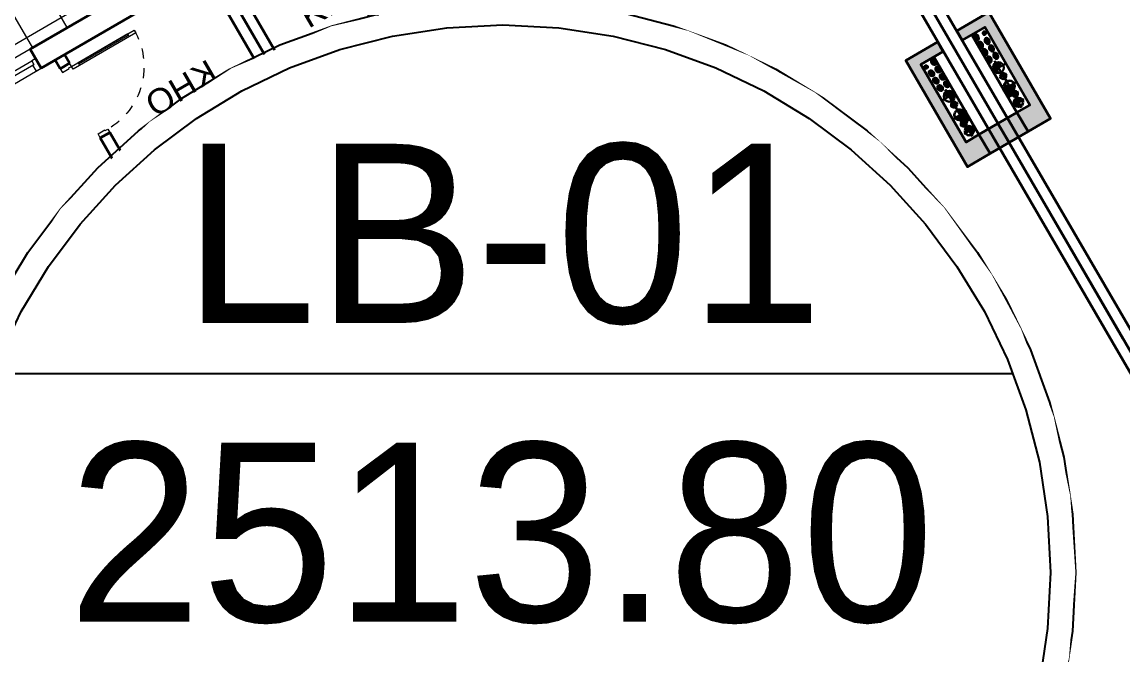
# Model space of a CAD drawing. Header units: millimetres. Extents: x 567980 to 569372, y 2065777 to 2066674.
# Drawn here: x 568901.94 to 568912.96, y 2066190.38 to 2066196.72 of the extents above; entities that cross this region are included whole.
import ezdxf
from ezdxf.enums import TextEntityAlignment as Align
from ezdxf.xclip import XClip

# ---------------------------------------------------------------- set-up
doc = ezdxf.new("R2010")
doc.units = ezdxf.units.MM
for name, pattern in [('ACAD_ISO03W100', [30, 12, -18]), ('CENTER', [3, 1.5, -0.5, 0.5, -0.5]), ('CENTER2', [1.125, 0.75, -0.125, 0.125, -0.125]), ('CONTINOUS', [0]), ('DIVIDEX22', [1.25, 0.625, -0.25, 0, -0.125, 0, -0.25]), ('DOT', [0.25, 0, -0.25]), ('HIDDEN', [0.75, 0.5, -0.25]), ('PHANTOM2', [1.25, 0.625, -0.125, 0.125, -0.125, 0.125, -0.125]), ('PHANTOM3', [1.5, 0.625, -0.125, 0.125, -0.125, 0.125, -0.125, 0.125, -0.125])]:
    doc.linetypes.add(name, pattern=pattern)
for name, color, linetype, lineweight in [('A-COT VACH', 2, 'Continuous', 35), ('A-CUA', 25, 'Continuous', 5), ('A-DIM', 251, 'Continuous', 15), ('A-HATCH', 251, 'Continuous', 5), ('A-NET CAT', 214, 'Continuous', 30), ('A-NET THAY', 125, 'Continuous', 18), ('A-NOI THAT', 44, 'Continuous', 9), ('A-TEXT', 7, 'Continuous', 18), ('A-TRUC', 250, 'CENTER', 5), ('A-TUONG', 255, 'Continuous', 35), ('boDnv', 54, 'Continuous', 25), ('E- RANH GIOI', 1, 'CENTER', 13), ('N1.1-CN', 4, 'CONTINOUS', 35), ('N1.3-TN', 6, 'CENTER2', 35), ('N1.4-TP', 4, 'PHANTOM2', 35), ('N1.5-TH', 2, 'PHANTOM3', 30), ('N1.6-NM', 3, 'DIVIDEX22', 30), ('N4-OTHER1', 143, 'CONTINOUS', 15)]:
    doc.layers.add(name, color=color, linetype=linetype, lineweight=lineweight)
for name, color, linetype in [('A-NOITHAT', 252, 'Continuous'), ('ChiaLo', 128, 'CENTER'), ('ghi_chu', 7, 'Continuous'), ('LoLK', 6, 'Continuous'), ('M-CD', 40, 'ACAD_ISO03W100'), ('M-Control', 170, 'CENTER2'), ('M-RP', 140, 'Continuous'), ('text', 7, 'Continuous')]:
    doc.layers.add(name, color=color, linetype=linetype)
doc.styles.add('A1-arial', font='arial.ttf')
doc.styles.add('avh', font='')
doc.styles.get('avh').set_extended_font_data('.VnAvantH')

# ---------------------------------------------------------------- blocks, each defined once
blk = doc.blocks.new('NEN')
at = {"layer": 'ChiaLo', "ltscale": 5}
for points in [[(220.504996785894, -186.7968259186018), (210.4574414808303, -169.5038610945921)], [(215.3171073388075, -189.8110925101209), (205.2695520337438, -172.5181276861113)]]:
    blk.add_lwpolyline(points, dxfattribs=at)
at = {"layer": 'LoLK'}
for points in [[(215.6453309278004, -166.489594503073), (210.4574414809467, -169.5038610941265), (220.5049967860105, -186.7968259181362), (225.6928862327477, -183.7825593268499)], [(210.4574414808303, -169.5038610943593), (205.269552033511, -172.5181276858784), (215.3171073386911, -189.8110925101209), (220.5049967863597, -186.7968259186018)], [(205.269552033511, -172.5181276861113), (200.0816625866573, -175.5323942773975), (210.1292178917211, -192.8253591011744), (215.3171073386911, -189.8110925101209)]]:
    blk.add_lwpolyline(points, close=True, dxfattribs=at)
blk = doc.blocks.new('NEN B')
at = {"layer": 'LoLK'}
for points in [[(-64.6872999269981, 20.00000000023283), (-70.68729992676526, 20.00000000023283), (-70.68729992653243, 2.328306436538696e-10), (-64.6872999269981, -2.328306436538696e-10)], [(-58.68729992676526, 20.00000000046566), (-64.6872999269981, 20.00000000046566), (-64.6872999269981, -2.328306436538696e-10), (-58.68729992653243, -4.656612873077393e-10)], [(-52.68729992699809, 20.00000000023283), (-58.68729992653243, 20.00000000069849), (-58.68729992653243, 2.328306436538696e-10), (-52.68729992699809, 2.328306436538696e-10)]]:
    blk.add_lwpolyline(points, close=True, dxfattribs=at)
blk = doc.blocks.new('*U295')
at = {"ltscale": 10}
for p, q in [((800, 0), (0, 0)), ((755, -70), (45, -70)), ((755, -110), (45, -110))]:
    blk.add_line(p, q, dxfattribs=at)
for points in [[(0, -110), (45, -110), (45, -70), (60, -70), (60, 0), (0, 0)], [(800, -110), (755, -110), (755, -70), (740, -70), (740, 0), (800, 0)]]:
    blk.add_lwpolyline(points, close=True, dxfattribs=at)
blk = doc.blocks.new('*U307')
blk.add_line((69.99999999999977, -100.0000000000002), (69.99999999999842, -866.6668357360223))
for points in [[(2.273736754828163e-13, 146.666666692162), (60.00000000000045, 146.6666666921618), (60.00000000000023, 39.99999999999983), (50.00000000000023, 39.99999999999986), (50, -1.13686837721616e-13), (0, 0)], [(1066.666835736022, 146.6666666921603), (1006.666835736022, 146.6666666921606), (1006.666835736022, 39.99999999999834), (1016.666835736022, 39.99999999999832), (1016.666835736022, -1.687216298668624e-12), (1066.666835736022, -1.829324845820643e-12)], [(50, -1.13686837721616e-13), (49.99999999999797, -966.6668357360229), (89.99999999999797, -966.6668357360227), (90, -2.273736754432321e-13)], [(50, -100.0000000000002), (89.99999999999977, -100.0000000000003), (89.99999999999842, -866.6668357360227), (49.99999999999842, -866.6668357360227)]]:
    blk.add_lwpolyline(points, close=True)
at = {"linetype": 'HIDDEN'}
blk.add_arc((50, -1.13686837721616e-13), 966.666835736023, 270, 7.802421844452399e-15, dxfattribs=at)
blk = doc.blocks.new('AP11B2')
at = {"layer": 'A-NOITHAT'}
for p, q in [((557.9627270745113, 1416.603832304019), (-568.2546845125034, 1416.603832304019)), ((-435.0000000009313, 1391.603832304027), (-435.0000000009313, 1441.603832304019)), ((-385.0000000009313, 1391.603832304027), (-385.0000000009313, 1441.603832304019)), ((-335.0000000009313, 1441.603832304019), (-385.0000000009313, 1441.603832304019)), ((-335.0000000009313, 1391.603832304027), (-385.0000000009313, 1391.603832304027)), ((359.9999999990687, 1491.603832304019), (-360.0000000009313, 1491.603832304019)), ((-360.0000000009313, 1341.603832304019), (-360.0000000009313, 1491.603832304019)), ((-335.0000000009313, 1391.603832304027), (-335.0000000009313, 1441.603832304019)), ((384.9999999990687, 1441.603832304019), (334.9999999990687, 1441.603832304019)), ((334.9999999990687, 1391.603832304027), (334.9999999990687, 1441.603832304019)), ((384.9999999990687, 1391.603832304027), (334.9999999990687, 1391.603832304027)), ((359.9999999990687, 1341.603832304019), (359.9999999990687, 1491.603832304019)), ((384.9999999990687, 1391.603832304027), (384.9999999990687, 1441.603832304019)), ((434.9999999990687, 1391.603832304027), (434.9999999990687, 1441.603832304019)), ((-725.0000000009313, 166.1255714344661), (-725.0000000009313, 1291.603832304019)), ((724.9999999990687, 1291.603832304019), (-725.0000000009313, 1291.603832304019)), ((359.9999999990687, 1341.603832304019), (-360.0000000009313, 1341.603832304019)), ((724.9999999990687, 166.1255714344588), (724.9999999990687, 1291.603832304019)), ((-695.0000000009313, 366.1255714344516), (-695.0000000009313, 1261.603832304019)), ((694.9999999990687, 1261.603832304019), (-695.0000000009313, 1261.603832304019)), ((694.9999999990687, 366.1255714344516), (-695.0000000009313, 1261.603832304019)), ((-695.0000000009313, 366.1255714344516), (694.9999999990687, 1261.603832304019)), ((694.9999999990687, 366.1255714344516), (694.9999999990687, 1261.603832304019)), ((-850.0000000009313, 757.1255714344661), (-850.0000000009313, 857.1255714344661)), ((-750.0000000009313, 807.1255714344588), (-850.0000000009313, 807.1255714344588)), ((-750.0000000009313, 757.1255714344661), (-750.0000000009313, 857.1255714344661)), ((749.9999999990687, 757.1255714344661), (749.9999999990687, 857.1255714344661)), ((749.9999999990687, 807.1255714344588), (849.9999999990687, 807.1255714344516)), ((849.9999999990687, 757.1255714344661), (849.9999999990687, 857.1255714344661)), ((-360.0000000009313, 366.1255714344516), (-695.0000000009313, 366.1255714344516)), ((-420.0000000009313, 246.1255714344588), (-420.0000000009313, 366.1255714344516)), ((-360.0000000009313, 246.1255714344588), (-360.0000000009313, 366.1255714344516)), ((694.9999999990687, 366.1255714344516), (359.9999999990687, 366.1255714344516)), ((359.9999999990687, 246.1255714344516), (359.9999999990687, 366.1255714344516)), ((419.9999999990687, 246.1255714344516), (419.9999999990687, 366.1255714344516)), ((-360.0000000009313, 246.1255714344588), (-420.0000000009313, 246.1255714344588)), ((419.9999999990687, 246.1255714344516), (359.9999999990687, 246.1255714344516)), ((724.9999999990687, 166.1255714344588), (-725.0000000009313, 166.1255714344661)), ((417.3913043467328, 226.1255714344588), (-417.3913043485954, 226.1255714344661)), ((-417.3913043485954, 186.1255714344588), (-417.3913043485954, 226.1255714344661)), ((417.3913043467328, 186.1255714344516), (-417.3913043485954, 186.1255714344588)), ((-9.313225746154785e-10, 186.1255714344516), (-9.313225746154785e-10, 226.1255714344661)), ((417.3913043467328, 186.1255714344516), (417.3913043467328, 226.1255714344588)), ((417.3913043467328, 79.48334088382398), (-417.3913043485954, 79.48334088382398)), ((-417.3913043485954, 39.48334088382398), (-417.3913043485954, 79.48334088382398)), ((417.3913043467328, 39.48334088382398), (-417.3913043485954, 39.48334088382398)), ((-407.3913043476641, -66.86999999999534), (-407.3913043476641, 25)), ((-367.3913043485954, 25), (-407.3913043476641, 25)), ((-357.3913043485954, -15), (-357.3913043485954, 15)), ((-9.313225746154785e-10, 39.48334088382398), (-9.313225746154785e-10, 79.48334088382398)), ((357.3913043467328, -15), (357.3913043467328, 15)), ((407.3913043458015, 25), (367.3913043467328, 25)), ((407.3913043458015, -66.86999999999534), (407.3913043458015, 25)), ((417.3913043467328, 39.48334088382398), (417.3913043467328, 79.48334088382398)), ((-387.3913043485954, -76.86999999999534), (-397.3913043485954, -76.86999999999534)), ((-377.3913043476641, -66.86999999999534), (-377.3913043476641, -24.99999999999272)), ((-367.3913043485954, -24.99999999999272), (-377.3913043476641, -24.99999999999272)), ((377.3913043458015, -24.99999999999272), (367.3913043467328, -24.99999999999272)), ((377.3913043458015, -66.86999999999534), (377.3913043458015, -24.99999999999272)), ((397.3913043467328, -76.86999999999534), (387.3913043467328, -76.86999999999534))]:
    blk.add_line(p, q, dxfattribs=at)
for centre, start, end in [((-367.3913043485954, 15), 0, 90), ((367.3913043467328, 15), 90, 180), ((-397.3913043485954, -66.86999999999534), 180, 270), ((-387.3913043485954, -66.86999999999534), 270, 0), ((-367.3913043485954, -15), 270, 0), ((367.3913043467328, -15), 180, 270), ((387.3913043467328, -66.86999999999534), 180, 270), ((397.3913043467328, -66.86999999999534), 270, 0)]:
    blk.add_arc(centre, 10, start, end, dxfattribs=at)
for p in [(-900.0000000009313, 0), (899.9999999990687, 0)]:
    blk.add_point(p, dxfattribs=at)
blk = doc.blocks.new('*U306')
blk.add_line((69.99999999999977, -100.0000000000002), (69.99999999999842, -866.6666666666034))
for points in [[(2.273736754828163e-13, 146.666666692162), (60.00000000000045, 146.6666666921618), (60.00000000000023, 39.99999999999983), (50.00000000000023, 39.99999999999986), (50, -1.13686837721616e-13), (0, 0)], [(1066.666666666604, 146.6666666921603), (1006.666666666603, 146.6666666921606), (1006.666666666603, 39.99999999999834), (1016.666666666603, 39.99999999999832), (1016.666666666603, -1.687216023459315e-12), (1066.666666666603, -1.829324570611335e-12)], [(50, -1.13686837721616e-13), (49.99999999999797, -966.666666666604), (89.99999999999797, -966.6666666666038), (90, -2.273736754432321e-13)], [(50, -100.0000000000002), (89.99999999999977, -100.0000000000003), (89.99999999999842, -866.6666666666038), (49.99999999999842, -866.6666666666038)]]:
    blk.add_lwpolyline(points, close=True)
at = {"linetype": 'HIDDEN'}
blk.add_arc((50, -1.13686837721616e-13), 966.666666666604, 270, 7.802421844452399e-15, dxfattribs=at)
blk = doc.blocks.new('cot 220')
at = {"layer": 'A-COT VACH'}
h = blk.add_hatch(color=256, dxfattribs=at)
h.dxf.hatch_style = 1
h.paths.add_polyline_path([(110.0000037951395, 109.9999999980937), (-109.9999962048605, 109.9999999980937), (-109.9999962048605, -110.0000000019063), (110.0000037951395, -110.0000000019063)])
blk.add_lwpolyline([(-109.9999962048605, -110.0000000019063), (110.0000037951395, -110.0000000019063), (110.0000037951395, 109.9999999980937), (-109.9999962048605, 109.9999999980937)], close=True, dxfattribs=at)
blk = doc.blocks.new('xi')
for p, q in [((31751.29010672538, -119432.4544668607), (31751.29010672538, -119585.9954824876)), ((31976.6716985204, -119417.7680248041), (31762.50733762837, -119417.7680248041)), ((31976.6716985204, -119417.7680248041), (32190.83605941475, -119417.7680248041)), ((32202.04984522282, -119432.4544668617), (32202.04984522282, -119585.9954824876)), ((32233.53801796536, -119513.2454011077), (32202.04984522282, -119517.2796079209)), ((32214.87593571746, -119525.5375018017), (32202.04984522282, -119525.5375018017)), ((32214.87593571746, -119515.6362973759), (32214.87593571746, -119571.0988896061)), ((32256.41345199288, -119534.1399052292), (32256.41345199288, -119552.59528175)), ((31899.67036931167, -119662.6109610032), (31899.67036931167, -119690.6092520198)), ((31901.67196978905, -119660.6093605254), (31911.67308198611, -119660.6093605254)), ((31913.67123736624, -119662.6109610032), (31913.67123736624, -119690.6092520198)), ((32039.67215967688, -119662.6109610032), (32039.67215967688, -119690.6092520198)), ((32051.67142725407, -119660.6093605254), (32041.67031505701, -119660.6093605254)), ((32053.66958263653, -119662.6109610032), (32053.66958263653, -119690.6092520198)), ((32214.87593571746, -119563.2165111341), (32202.04984522282, -119563.2165111341)), ((32233.53801796536, -119573.4897858715), (32202.04984522282, -119569.4555790583)), ((31854.92202404278, -119683.8534197696), (31870.03221284456, -119913.9651276702)), ((31857.59886323565, -119699.6112865228), (31866.81449366125, -119699.6112865228)), ((31878.56571436251, -119690.6092520198), (32074.77423758336, -119690.6092520198)), ((31913.67123736624, -119677.610906749), (31926.67302773191, -119677.610906749)), ((31928.67118311438, -119679.6125072259), (31928.67118311438, -119690.6092520198)), ((32024.67221392874, -119679.6125072259), (32024.67221392874, -119690.6092520198)), ((32039.67215967688, -119677.610906749), (32026.67036931121, -119677.610906749)), ((32098.41792790542, -119683.8534197696), (32083.30773910365, -119913.9651276702)), ((32095.74453380748, -119699.6112865228), (32086.52890338187, -119699.6112865228))]:
    blk.add_line(p, q)
blk.add_circle((31976.67169852063, -119702.7669939883), 42.49869791666666)
for points in [[(31732.13193072469, -119446.7378327483), (31733.36872000524, -119430.7388093108), (31746.46697304302, -119418.2434479827), (31762.50733762883, -119417.7680248031)], [(31751.29010672585, -119432.4544668617), (31751.29010672585, -119424.344712087), (31757.86679400594, -119417.7680248031), (31765.97999387697, -119417.7680248031)], [(32187.36340316475, -119417.7680248031), (32195.47315793947, -119417.7680248031), (32202.04984522329, -119424.344712087), (32202.04984522329, -119432.4544668617)], [(32190.83605941475, -119417.7680248031), (32206.87642400057, -119418.2434479827), (32219.97467703835, -119430.7388093108), (32221.20802122072, -119446.7378327483)], [(31732.31796588466, -119672.5741771506), (31726.71968571746, -119628.9764937731), (31724.71464014516, -119584.9895146051), (31726.32349973635, -119541.064547156)], [(31726.32349973635, -119541.064547156), (31726.46819374614, -119509.5384783642), (31728.40778250524, -119478.0434154281), (31732.13193072469, -119446.7378327483)], [(32221.20802122072, -119446.7378327483), (32223.87452512883, -119469.130953406), (32225.62463363537, -119491.6205367418), (32226.45834674218, -119514.1514612185)], [(31735.49778901503, -119708.6581072705), (31735.09471284502, -119679.4747034097), (31738.06783025057, -119650.3395308824), (31744.35512951107, -119621.8382559242)], [(31744.35168441475, -119621.8348108279), (31747.29379596093, -119613.8387442054), (31752.0376924453, -119606.6281593526), (31758.21474865169, -119600.7577166455)], [(31758.21474865169, -119600.7611617418), (31753.94283024871, -119597.023233139), (31751.43135564119, -119591.6695547523), (31751.29010672585, -119585.9954824867)], [(31976.67169852086, -119610.5934642563), (31903.75969765426, -119609.8906647796), (31830.89592812301, -119606.6109338785), (31758.21474865169, -119600.7611617418)], [(31899.67036931121, -119662.6109610023), (31899.67036931121, -119661.5050853537), (31900.56609413677, -119660.6093605245), (31901.67196978905, -119660.6093605245)], [(31911.67308198565, -119660.6093605245), (31912.77551254162, -119660.6093605245), (31913.67123736531, -119661.5050853537), (31913.67123736531, -119662.6109610023)], [(32195.1286483919, -119600.7611617418), (32122.44746892058, -119606.6109338785), (32049.58369938933, -119609.8906647796), (31976.67169852086, -119610.5934642563)], [(32039.67215967641, -119662.6109610023), (32039.67215967641, -119661.5050853537), (32040.56443940752, -119660.6093605245), (32041.67031505794, -119660.6093605245)], [(32051.67142725454, -119660.6093605245), (32052.77385780864, -119660.6093605245), (32053.66958263607, -119661.5050853537), (32053.66958263607, -119662.6109610023)], [(32202.04984522329, -119585.9954824867), (32201.91204140239, -119591.6695547523), (32199.40056679488, -119597.023233139), (32195.1286483919, -119600.7611617418)], [(32195.1286483919, -119600.7577166455), (32201.30570459829, -119606.6281593526), (32206.04960108266, -119613.8387442054), (32208.99171262883, -119621.8348108279)], [(32208.98826753066, -119621.8382559242), (32215.27556679302, -119650.3395308824), (32218.24523910225, -119679.4747034097), (32217.84216293224, -119708.6581072705)], [(32227.55388710738, -119572.7249746742), (32227.45742443294, -119606.1113950284), (32225.27667898961, -119639.4599193344), (32221.02543115892, -119672.5741771506)], [(31789.96130355724, -119970.9194462458), (31759.1862655794, -119874.0571415583), (31739.83860932753, -119773.9288863512), (31732.31796588466, -119672.5741771506)], [(31801.25777165496, -119805.3929434242), (31810.30803749614, -119768.5304217236), (31826.76181353905, -119733.8968768017), (31849.61313189843, -119703.5903718108)], [(31819.54778359176, -119787.936644596), (31831.71241575197, -119754.3814145634), (31848.93789318294, -119722.8829065347), (31870.6247692676, -119694.533215777)], [(31849.61313189843, -119703.5903718108), (31851.50448931844, -119701.0857873904), (31854.46038124801, -119699.6112865219), (31857.59886323565, -119699.6112865219)], [(31870.6247692676, -119694.533215777), (31872.51612668947, -119692.0630823122), (31875.45479314119, -119690.6092520179), (31878.56571436205, -119690.6092520179)], [(31926.67302773238, -119677.6109067472), (31927.77545828649, -119677.6109067472), (31928.67118311391, -119678.5066315765), (31928.67118311391, -119679.612507225)], [(32024.67221392781, -119679.612507225), (32024.67221392781, -119678.5066315765), (32025.56449366079, -119677.6109067472), (32026.67036931121, -119677.6109067472)], [(32074.77423758336, -119690.6092520179), (32077.88860390239, -119690.6092520179), (32080.82382525966, -119692.0630823122), (32082.71518267968, -119694.533215777)], [(32082.71518267968, -119694.533215777), (32104.40550386065, -119722.8829065347), (32121.63098128975, -119754.3814145634), (32133.79216835738, -119787.936644596)], [(32095.74453380794, -119699.6112865219), (32098.88301579558, -119699.6112865219), (32101.83890772329, -119701.0857873904), (32103.72682005071, -119703.5903718108)], [(32103.72682005071, -119703.5903718108), (32126.58158350454, -119733.8968768017), (32143.03191444927, -119768.5304217236), (32152.08562538863, -119805.3929434242)], [(32221.02543115892, -119672.5741771506), (32213.50134261974, -119773.9288863512), (32194.15713146419, -119874.0571415583), (32163.37864839003, -119970.9194462458)], [(31796.58966727272, -119926.1366500231), (31788.71417898961, -119886.0736346142), (31790.31270329744, -119844.7255985895), (31801.25777165496, -119805.3929434242)], [(31898.86766206377, -120097.295883962), (31830.53419309572, -120034.5124638239), (31795.72150320836, -119943.2381040165), (31804.89579248891, -119850.8923195088)], [(31804.89579248891, -119850.8923195088), (31807.03519678579, -119829.3639178174), (31811.96168333196, -119808.2006962458), (31819.54778359176, -119787.936644596)], [(32148.44415945836, -119850.8923195088), (32157.62189383522, -119943.2381040165), (32122.80920394787, -120034.5124638239), (32054.47573497982, -120097.295883962)], [(32133.79216835738, -119787.936644596), (32141.38171371163, -119808.2006962458), (32146.3082002578, -119829.3639178174), (32148.44415945836, -119850.8923195088)], [(32152.08562538863, -119805.3929434242), (32163.02724865169, -119844.7255985895), (32164.62577295766, -119886.0736346142), (32156.75372977086, -119926.1366500231)], [(31802.53245698565, -120001.4739981117), (31797.50606267058, -119991.655475975), (31793.30304617897, -119981.4338776702), (31789.96130355724, -119970.9194462458)], [(31882.28641748705, -120097.5852719815), (31838.75419092641, -120049.2299117418), (31809.13670503066, -119989.9811595688), (31796.58966727272, -119926.1366500231)], [(31976.67169852086, -120017.7658546651), (31918.87677664772, -120017.7658546651), (31871.58939600267, -119971.739378971), (31870.03221284502, -119913.9651276702)], [(32083.30773910412, -119913.9651276702), (32081.75055594274, -119971.739378971), (32034.46662039586, -120017.7658546651), (31976.67169852086, -120017.7658546651)], [(32156.75372977086, -119926.1366500231), (32144.20669201107, -119989.9811595688), (32114.58920611531, -120049.2299117418), (32071.05353445836, -120097.5852719815)], [(32163.37864839003, -119970.9194462458), (32160.04035086461, -119981.4338776702), (32155.83388927669, -119991.655475975), (32150.80749496163, -120001.4739981117)], [(31868.08917898961, -120091.2566315765), (31841.64462603905, -120064.9671079228), (31819.52022282683, -120034.6674931208), (31802.53245698565, -120001.4739981117)], [(31976.67169852086, -120137.7688657353), (31935.64061128066, -120137.7688657353), (31896.39752860085, -120120.9602448577), (31868.08917898961, -120091.2566315765)], [(32054.47573497982, -120097.295883962), (32010.47842052669, -120137.7171893017), (31942.86153142244, -120137.7171893017), (31898.86766206377, -120097.295883962)], [(32085.25077295766, -120091.2566315765), (32056.94242334829, -120120.9602448577), (32017.70278576107, -120137.7688657353), (31976.67169852086, -120137.7688657353)], [(32150.80749496163, -120001.4739981117), (32133.81972912044, -120034.6674931208), (32111.69532590822, -120064.9671079228), (32085.25077295766, -120091.2566315765)]]:
    blk.add_open_spline(points, degree=3)
for points in [[(31854.92202404232, -119683.8534197705), (31847.42205116988, -119616.6154911676), (31895.84631332287, -119556.0231517563), (31963.08768702016, -119548.5231788838), (31967.59731701107, -119548.0201949449), (31972.13106267058, -119547.7687029736), (31976.67169852086, -119547.7687029736)], [(31976.67169852086, -119547.7687029736), (32044.32648367897, -119547.7687029736), (32099.17584891335, -119602.6146231117), (32099.17584891335, -119670.2728533642), (32099.17584891335, -119674.8100441219), (32098.92091184758, -119679.3437897796), (32098.41792790496, -119683.8534197705)], [(32233.53801796489, -119513.2454011077), (32245.36158567385, -119512.4599193344), (32255.58662907869, -119521.4068323122), (32256.37211084642, -119533.2304000231), (32256.39278142058, -119533.5335684242), (32256.40656180397, -119533.836736829), (32256.41345199288, -119534.1399052301)], [(32256.41345199288, -119552.5952817509), (32256.12750906774, -119564.4429651285), (32246.29520654955, -119573.8170699449), (32234.44752317385, -119573.5311270179), (32234.14435477086, -119573.524236829), (32233.84118636974, -119573.5104564475), (32233.53801796489, -119573.4897858696)], [(32071.05353445836, -120097.5852719815), (32024.12444374614, -120149.7130117835), (31943.82271306307, -120153.9263635622), (31891.69497326107, -120106.9938277574), (31888.39801688024, -120104.0241554463), (31885.25608979628, -120100.8856734606), (31882.28641748705, -120097.5852719815)]]:
    blk.add_open_spline(points, degree=3, knots=[0, 0, 0, 0, 1, 1, 1, 2, 2, 2, 2])
blk = doc.blocks.new('A$C78CE4EF6')
at = {"linetype": 'Continuous'}
for points in [[(272.9099743980005, 407.8112652199343), (220.4894274834332, 407.8112652199343), (220.4894274834332, 427.8112652199343), (220.4894274834332, 447.8112652199343), (290.4894274834332, 447.8112652199343), (360.4894274834369, 447.8112652199343), (360.4894274834369, 427.8112652199343), (360.4894274834369, 407.8112652199343), (308.0688805688878, 407.8112652199343)], [(323.1689194077262, 437.8112652199343), (257.8099355591366, 437.8112652199343)], [(260.4894274834369, 427.8112652199343), (270.9464681772697, 427.8112652199343)], [(320.4894274834332, 427.8112652199343), (310.0323867896368, 427.8112652199343)], [(255.1775905467402, 282.0678791264072), (290.4219218232029, 282.0678791264072), (325.6662530996437, 282.0678791264072)], [(290.421921823181, 250.5265355221927), (290.421921823181, 308.2396163186058)]]:
    blk.add_lwpolyline(points, dxfattribs=at)
for points in [[(40.00001144676571, 214.9999918006361, 0.1363991132505848), (60.47148754901355, 141.3535817116499, 0.1069699270968617), (119.2827109044301, 78.90109946765006, 0.08139384153877101), (196.0569786809392, 42.77061201166362, 0.06946845348571176), (290.0000114467657, 29.65516421385109, 0.06946845348582315), (383.9430442127159, 42.77061201166362, 0.08139384153865274), (460.717311989094, 78.90109946765006, 0.1069699270966787), (519.5285353444597, 141.3535817116499, 0.1363991132507756), (540.0000114467584, 214.9999918006361, 0.136399113250898), (519.5285353444197, 288.6464018886909, 0.1069699270965477), (460.717311989094, 351.0988841326907, 0.081393841538581), (383.9430442128105, 387.2293715886772, 0.06946845348590198), (290.0000114467657, 400.3448193864897, 0.06946845348571208), (196.0569786809392, 387.2293715886772, 0.08139384153878577), (119.2827109044083, 351.0988841326907, 0.1069699270968064), (60.47148754902082, 288.6464018886909, 0.1363991132506328)], [(83.10345972262803, 214.9999918006361, 0.1363991132507175), (97.39172963549572, 163.5977489817888, 0.106969927096764), (143.7020567185173, 114.420147924684, 0.08139384153869705), (207.862280761703, 84.2259144000709, 0.069468453485774), (290.0000114467657, 72.75861249025911, 0.0694684534857822), (372.1377421318139, 84.2259144000709, 0.08139384153872668), (436.2979661750142, 114.420147924684, 0.1069699270967358), (482.608293258043, 163.5977489817888, 0.1363991132506399), (496.8965631709034, 214.9999918006361, 0.1363991132505748), (482.6082932580539, 266.402234618552, 0.1069699270967331), (436.2979661750142, 315.5798356756568, 0.08139384153872804), (372.1377421318284, 345.7740692012012, 0.06946845348580341), (290.0000114467657, 357.2413711100817, 0.069468453485774), (207.862280761703, 345.7740692012012, 0.08139384153869675), (143.7020567185173, 315.5798356756568, 0.1069699270967864), (97.39172963548117, 266.402234618552, 0.136399113250665)]]:
    blk.add_lwpolyline(points, format="xyb", close=True, dxfattribs=at)
blk.add_lwpolyline([(257.8099355591148, 417.8112652199343), (267.3950596470422, 417.8112652199343, -0.3858324810878963), (272.3711364652881, 413.2997931092978), (278.5927070506659, 325.8220949321985, 0.2703142702328672), (302.3861479161969, 325.8220949321985), (308.6077185015747, 413.2997931092978, -0.3858324810877332), (313.5837953198497, 417.8112652199343), (323.1689194077262, 417.8112652199343)], format="xyb", dxfattribs=at)
for centre, radius in [((240.4894274834332, 427.8112652199343), 20), ((340.4894274834332, 427.8112652199343), 20), ((290.4219218232029, 282.0678791264072), 21.55172413793103), ((290.4219218232029, 282.0678791264072), 17.24137931034483)]:
    blk.add_circle(centre, radius, dxfattribs=at)
blk = doc.blocks.new('N-ONGDUNG')
at = {"layer": 'N4-OTHER1', "ltscale": 10}
h = blk.add_hatch(dxfattribs=at)
h.set_pattern_fill('ANSI31', color=256, scale=36.00000000004761, angle=-90.00000000000001, style=0)
h.set_pattern_definition([(314.9999999999999, (39548.85017086168, 159241.458453613), (3.181980515343671, 3.181980515343669), [])])
h.paths.add_polyline_path([(7.275957614183426e-12, 45.00000000005821, -0.4142135623730951), (45.00000000006548, 0), (7.275957614183426e-12, -2.91038304567337e-11)])
h.paths.add_polyline_path([(-45.00000000005093, -1.309672370553017e-10, -0.4142135623741864), (7.275957614183426e-12, 45.00000000005821), (7.275957614183426e-12, 0, 1)])
h.paths.add_polyline_path([(7.275957614183426e-12, 0), (45.00000000006548, 0, -1)])
at = {"linetype": 'Continuous', "ltscale": 10}
for p, q in [((63.00000000008731, 0), (-63.00000000007276, 0)), ((7.275957614183426e-12, 63.00000000008731), (4.365574568510056e-11, -63.00000000008731))]:
    blk.add_line(p, q, dxfattribs=at)
blk.add_circle((7.275957614183426e-12, 0), 45.00000000005951, dxfattribs=at)
for centre, start, end in [((-22.5000000000291, 0), 0, 180), ((22.50000000004366, 0), 180, 0)]:
    blk.add_arc(centre, 22.50000000002975, start, end, dxfattribs=at)
blk = doc.blocks.new('$cc')
h = blk.add_hatch()
h.set_pattern_fill('_USER', color=8, scale=0.05, angle=45, style=0, pattern_type=0)
h.set_pattern_definition([(45, (-200956.0241762463, 465343.0443457479), (-0.03535533905932738, 0.03535533905932738), [])])
edge = h.paths.add_edge_path()
edge.add_arc((-0.1875000000291038, -0.25), 0.3125000000174623, -53.130102349887125, 53.130102349887125, ccw=False)
edge.add_arc((-2.91038304567337e-11, 0), 0.5, 89.99999999666488, 270.00000000333506, ccw=False)
edge.add_arc((0.1874999999708962, 0.25), 0.3124999999825377, 126.8698976415752, 233.1301023584249)
at = {"color": 8}
blk.add_lwpolyline([(0, 0, -0.499999999953434), (0, -0.5, -1.000000000058208), (0, 0.5, 0.5000000000465661), (0, 0, 0.3333333332919413), (0, 0, 0.3333333332919413)], format="xyb", dxfattribs=at)
blk.add_circle((0, 0), 0.5)
blk = doc.blocks.new('A$C9810a9bf')
at = {"layer": 'M-RP', "ltscale": 200}
for centre, radius in [((-14.75, 0), 14.75), ((-14.75, 0), 4.75), ((17.95000000000073, 0), 17.95000000000073), ((17.95000000000073, 0), 7.950000000000728)]:
    blk.add_circle(centre, radius, dxfattribs=at)
blk.add_ellipse((3.200000000000728, 0), major_axis=(-32.70000000000073, 0), ratio=0.7561140155418827, dxfattribs=at)
at = {"layer": 'M-RP', "ltscale": 200, "xscale": 9.5, "yscale": 9.5, "zscale": 9.5, "rotation": 180}
blk.add_blockref('$cc', (-14.75, 0), dxfattribs=at)
at = {"layer": 'M-RP', "ltscale": 200, "xscale": 15.9, "yscale": 15.9, "zscale": 15.9}
blk.add_blockref('$cc', (17.95000000000073, 0), dxfattribs=at)
blk = doc.blocks.new('A$Caa2107e4')
at = {"layer": 'M-Control', "ltscale": 0.03}
for centre, radius in [((-14.75, 0), 14.75), ((-14.75, 0), 4.75), ((17.95000000000073, 0), 17.95000000000073), ((17.95000000000073, 0), 7.950000000000728)]:
    blk.add_circle(centre, radius, dxfattribs=at)
blk.add_ellipse((3.200000000000728, 0), major_axis=(-32.70000000000073, 0), ratio=0.7561140155418827, dxfattribs=at)
at = {"layer": 'M-Control', "ltscale": 0.03, "xscale": 9.5, "yscale": 9.5, "zscale": 9.5, "rotation": 180}
blk.add_blockref('$cc', (-14.75, 0), dxfattribs=at)
at = {"layer": 'M-Control', "ltscale": 0.03, "xscale": 15.9, "yscale": 15.9, "zscale": 15.9}
blk.add_blockref('$cc', (17.95000000000073, 0), dxfattribs=at)
blk = doc.blocks.new('truc kt')
at = {"layer": 'A-HATCH'}
h = blk.add_hatch(color=256, dxfattribs=at)
h.dxf.hatch_style = 1
h.paths.add_polyline_path([(110.0000000009313, 1009.995999998602), (110.0000000009313, 1119.995999998602), (-259.9999999990687, 1119.995999998602), (-259.9999999990687, -110.0040000013978), (9.313225746154785e-10, -110.0040000013978), (9.313225746154785e-10, 109.9959999986022), (-149.9999999990105, 109.9959999986022), (-149.9999999990687, 1009.995999998602)])
at = {"layer": 'A-TUONG'}
for points in [[(110.0000000009313, 1009.995999998602), (110.0000000009313, 1119.995999998602), (-259.9999999990687, 1119.995999998602), (-259.9999999990687, -110.0040000013978), (9.313225746154785e-10, -110.0040000013978), (9.313225746154785e-10, 109.9959999986022), (-149.9999999990105, 109.9959999986022), (-149.9999999990687, 1009.995999998602), (110.0000000009313, 1009.995999998602)], [(9.313225746154785e-10, 109.9999999993015), (9.313225746154785e-10, 1009.995999998602)]]:
    blk.add_lwpolyline(points, dxfattribs=at)
at = {"layer": 'M-CD', "xscale": 34, "yscale": 34, "zscale": 34}
blk.add_blockref('$cc', (-116.0677081884933, 961.473602712038), dxfattribs=at)
at = {"layer": 'M-RP', "ltscale": 200, "rotation": 90}
for name, p in [('A$C9810a9bf', (-26.04999999905704, 961.2459999985876)), ('A$Caa2107e4', (-26.04999999905704, 961.2459999985876)), ('A$C9810a9bf', (-101.049999999057, 875.8459999985935)), ('A$Caa2107e4', (-101.049999999057, 875.8459999985935)), ('A$C9810a9bf', (-26.04999999905704, 875.8459999985935)), ('A$Caa2107e4', (-26.04999999905704, 875.8459999985935)), ('A$C9810a9bf', (-101.049999999057, 790.4459999985993)), ('A$Caa2107e4', (-101.049999999057, 790.4459999985993)), ('A$C9810a9bf', (-26.04999999905704, 790.4459999985993)), ('A$Caa2107e4', (-26.04999999905704, 790.4459999985993)), ('A$C9810a9bf', (-101.049999999057, 705.0459999986051)), ('A$Caa2107e4', (-101.049999999057, 705.0459999986051)), ('A$C9810a9bf', (-26.04999999905704, 705.0459999986051)), ('A$Caa2107e4', (-26.04999999905704, 705.0459999986051))]:
    blk.add_blockref(name, p, dxfattribs=at)
at = {"layer": 'N1.1-CN', "xscale": 0.4444444444444456, "yscale": 0.4444444444444456, "zscale": 0.4444444444444456, "rotation": 90}
blk.add_blockref('N-ONGDUNG', (-19.99999999889405, 308.8576939753111), dxfattribs=at)
at = {"layer": 'N1.3-TN', "xscale": -1, "rotation": 270}
blk.add_blockref('N-ONGDUNG', (-64.99999192910036, 191.9839999961114), dxfattribs=at)
at = {"layer": 'N1.4-TP', "xscale": 1.222222222222222, "yscale": 1.222222222222222, "zscale": 1.222222222222222, "rotation": 270}
blk.add_blockref('N-ONGDUNG', (-64.99999999906868, 375.9839999961696), dxfattribs=at)
at = {"layer": 'N1.5-TH', "xscale": 0.6666666666666677, "yscale": 0.6666666666666677, "zscale": 0.6666666666666677, "rotation": 90}
for p in [(-64.99999999906868, 494.9839999963006), (-75.99999919818947, 281.9839999961259)]:
    blk.add_blockref('N-ONGDUNG', p, dxfattribs=at)
at = {"layer": 'N1.6-NM', "xscale": -1.222222222222222, "yscale": 1.222222222222222, "zscale": 1.222222222222222, "rotation": 270}
blk.add_blockref('N-ONGDUNG', (-64.99999999906868, 591.9839999964315), dxfattribs=at)
blk = doc.blocks.new('MBT1 A1')
at = {"layer": 'A-HATCH'}
h = blk.add_hatch(dxfattribs=at)
h.set_pattern_fill('SQRTMPLT', color=256, scale=0.4000000000000001, pattern_type=2)
h.set_pattern_definition([(6.232856619229086e-15, (-410.517067708075, -66.48982095555402), (-2.775557561562891e-17, 0.4), []), (90, (-410.517067708075, -66.48982095555402), (-0.4, 0), [])])
h.paths.add_polyline_path([(4.800000000046566, -1.999999999767169), (5.290000000037253, -1.999999999767169), (5.289999999804422, -0.1099999996367842), (0.7100000001955777, -0.1099999996367842), (0.7099999999627471, -1.999999999767169), (1.999999999767169, -1.999999999767169)])
at = {"layer": 'A-HATCH', "ltscale": 100}
h = blk.add_hatch(dxfattribs=at)
h.set_pattern_fill('AR-CONC', color=251, scale=0.03, double=1)
h.set_pattern_definition([(49.99999999999999, (-4959.393459452083, 138.0816618120298), (0.215178054780226, -0.01882564049477853), [0.0225, -0.2475]), (355, (-4959.393459452083, 138.0816618120298), (-0.04162540008389999, 0.2256576401100036), [0.01800000000000001, -0.198]), (100.45144446, (-4959.375527947675, 138.0800930084661), (0.1735526540181336, 0.2068319972905888), [0.01912205759999985, -0.2103426335999988]), (46.18420000000001, (-4959.393459452083, 138.1416618118528), (0.3201723992014717, -0.04965578423792297), [0.03374999999999977, -0.3712499999999982]), (96.63563549, (-4959.366778428433, 138.1375238199253), (0.2803985837022686, 0.2922355802323651), [0.02868310260000001, -0.3155141279999999]), (351.1841639899999, (-4959.393459452083, 138.1416618118528), (0.2803985835164319, 0.2922355800809971), [0.027, -0.2970000003]), (20.99999999999998, (-4959.363459452288, 138.1266618117224), (0.1790721156355385, -0.1207856671996017), [0.0225, -0.2475]), (326, (-4959.363459452288, 138.1266618117224), (0.0729945995764745, 0.2175450135140559), [0.01800000000000001, -0.198]), (71.45144474, (-4959.348536775913, 138.1165963397361), (0.2520667130189913, 0.09675934584190615), [0.019122057, -0.2103426336000001]), (37.49999999999996, (-4959.393459452083, 138.0816618120298), (0.003647956595187206, 0.09986815614939346), [0, -0.1956, 0, -0.201, 0, -0.19875]), (7.499999999999998, (-4959.393459452083, 138.0816618120298), (0.07892086123264458, 0.1183235135647081), [0, -0.1146, 0, -0.1911, 0, -0.07575]), (327.5, (-4959.460359452059, 138.0816618120298), (0.1601467308517227, -0.006766461520313939), [0, -0.07500000000000001, 0, -0.2340000000000001, 0, -0.3105000000000001]), (317.5, (-4959.490359452087, 138.0816618120298), (0.1749558508027159, 0.03003149469969532), [0, -0.09750000000000002, 0, -0.1554, 0, -0.2205000000000001])])
h.paths.add_polyline_path([(0.6700006034225225, -4.749995999969542), (0.1099999998696148, -4.749995999969542), (0.1094899289309978, -4.573314727516845), (0.1094899289309978, -3.929999999934807), (0.6675792653113604, -3.929999999701977)])
edge = h.paths.add_edge_path(flags=16)
edge.add_arc((0.3099156294483691, -4.364091099705547), 0.2623453469774014, 325.4914770149736, 344.1045401876586)
edge.add_arc((0.2323408904485404, -4.341999999713153), 0.3430042387699794, 344.1045401865552, 359.9999999998334)
edge.add_arc((0.2323408904485404, -4.341999999713153), 0.3430042387720024, 359.9999999997302, 375.8954598128292)
edge.add_arc((0.3099156294483691, -4.319908899953589), 0.2623453469774119, 15.89545981207141, 34.50852298489549)
edge.add_arc((0.35899768024683, -4.286164989927784), 0.2027827820308077, 34.50852298695161, 58.93135369265522)
edge.add_arc((0.3900003018788993, -4.234707712428644), 0.142707712517116, 58.93135369160257, 90.00000000011103)
edge.add_arc((0.3900003018788993, -4.234707712428644), 0.1427077125133946, 90.00000000012271, 121.0686463100078)
edge.add_arc((0.421002923278138, -4.286164990160614), 0.2027827820307939, 121.0686463088115, 145.4914770092289)
edge.add_arc((0.4700849740765989, -4.319908899953589), 0.2623453469758167, 145.4914770121111, 164.1045401908233)
edge.add_arc((0.5476597128435969, -4.341999999945983), 0.3430042387720645, 164.1045401881455, 177.0497553847749)
edge.add_line((0.2051100896205753, -4.324346006615087), (0.1971890282584354, -4.323782646562904))
edge.add_line((0.1971890281420201, -4.323782646795735), (0.1971890281420201, -4.271510583814234))
edge.add_line((0.1971890281420201, -4.271510583581403), (0.1771890281233937, -4.271510583581403))
edge.add_line((0.1771890281233937, -4.271510583814234), (0.1571890281047672, -4.271510583814234))
edge.add_line((0.1571890281047672, -4.271510583581403), (0.1571890281047672, -4.341510583646595))
edge.add_line((0.1571890281047672, -4.341510583879426), (0.1571890281047672, -4.411510583944619))
edge.add_line((0.1571890283375978, -4.411510583711788), (0.1771890283562243, -4.411510583711788))
edge.add_line((0.1771890283562243, -4.411510583711788), (0.1971890283748507, -4.411510583711788))
edge.add_line((0.1971890281420201, -4.411510583944619), (0.1971890281420201, -4.359238520963117))
edge.add_line((0.1971890283748507, -4.359238520963117), (0.2050612148595974, -4.358678636839613))
edge.add_arc((0.5476597128435969, -4.341999999945983), 0.3430042387720152, 182.7871156700115, 195.8954598110178)
edge.add_arc((0.4700849738437682, -4.364091099938378), 0.2623453469799468, 195.8954598114858, 214.5085229898625)
edge.add_arc((0.421002923278138, -4.397835009498522), 0.2027827820263889, 214.5085229899256, 238.9313536901553)
edge.add_arc((0.3900003018788993, -4.449292287230492), 0.1427077125142242, 238.9313536895388, 269.9999999996904)
edge.add_arc((0.3900003018788993, -4.449292287230492), 0.1427077125179858, 269.9999999998013, 301.0686463085221)
edge.add_arc((0.35899768024683, -4.397835009498522), 0.2027827820292544, 301.0686463082767, 325.4914770137669)
edge = h.paths.add_edge_path(flags=0)
edge.add_arc((0.3099156294483691, -4.364091099705547), 0.219241898700073, 325.4914770143702, 344.1045401885109)
edge.add_arc((0.2323408904485404, -4.341999999713153), 0.2999007904946627, 344.1045401869093, 359.9999999999152)
edge.add_arc((0.2323408904485404, -4.341999999713153), 0.2999007904938917, 359.9999999994454, 375.895459812462)
edge.add_arc((0.3099156294483691, -4.319908899953589), 0.2192418987024644, 15.89545981205855, 34.50852298618319)
edge.add_arc((0.35899768024683, -4.286164989927784), 0.1596793337543774, 34.50852298804974, 58.93135369186989)
edge.add_arc((0.3900003018788993, -4.234707712428644), 0.09960426424284492, 58.93135369125341, 90.00000000042691)
edge.add_arc((0.3900003018788993, -4.234707712428644), 0.09960426423516766, 90.00000000121378, 121.068646308319)
edge.add_arc((0.421002923278138, -4.286164990160614), 0.1596793337543084, 121.0686463062792, 145.4914770132954)
edge.add_arc((0.4700849740765989, -4.319908899953589), 0.2192418987045806, 145.4914770143886, 164.1045401870689)
edge.add_arc((0.5476597128435969, -4.341999999945983), 0.2999007904944588, 164.104540186904, 179.9999999999319)
edge.add_arc((0.5476597128435969, -4.341999999945983), 0.2999007904951869, 180.0000000000709, 195.8954598130767)
edge.add_arc((0.4700849738437682, -4.364091099938378), 0.2192418987042938, 195.8954598137373, 214.5085229864496)
edge.add_arc((0.421002923278138, -4.397835009498522), 0.1596793337529805, 214.5085229860119, 238.9313536930439)
edge.add_arc((0.3900003018788993, -4.449292287230492), 0.09960426423486016, 238.9313536920238, 269.9999999991713)
edge.add_arc((0.3900003018788993, -4.449292287230492), 0.09960426424456092, 269.9999999992801, 301.0686463084362)
edge.add_arc((0.35899768024683, -4.397835009498522), 0.1596793337523358, 301.0686463085344, 325.4914770123715)
edge = h.paths.add_edge_path(flags=0)
edge.add_arc((0.3229324144776911, -4.341578089632094), 0.02155172413773835, 1.272221872585407e-14, 360)
edge = h.paths.add_edge_path(flags=0)
edge.add_arc((0.3229324144776911, -4.341578089632094), 0.01724137930944562, 1.272221872585407e-14, 360)
edge = h.paths.add_edge_path(flags=0)
edge.add_arc((0.1771890281233937, -4.391510583693162), 0.01999999999991269, 4.585850961921357e-10, 120.000000000425)
edge.add_line((0.1671890281140804, -4.374190075555816), (0.1671890281140804, -4.308831091737375))
edge.add_arc((0.1771890283562243, -4.291510583600029), 0.02000000000000637, 240.0000000000105, 360.0000000000209)
edge.add_arc((0.1771890283562243, -4.291510583600029), 0.02, 1.272221872585407e-14, 180)
edge.add_arc((0.1771890283562243, -4.291510583600029), 0.02000000000016007, 179.9999999997082, 239.9999999997281)
edge.add_line((0.1671890281140804, -4.308831091737375), (0.1671890281140804, -4.374190075555816))
edge.add_arc((0.1771890281233937, -4.391510583693162), 0.02000000000001365, 120.0000000000256, 179.9999999999375)
edge.add_arc((0.1771890281233937, -4.391510583693162), 0.02, 180.0000000000417, 360.0000000000417)
h = blk.add_hatch(dxfattribs=at)
h.set_pattern_fill('_USER', color=251, scale=0.3, double=1, pattern_type=0)
h.set_pattern_definition([(6.232856619229086e-15, (-314.5519877213519, -96.80991696077399), (-1.387778780781446e-17, 0.3), []), (90, (-314.5519877213519, -96.80991696077399), (-0.2999999999999999, 0), [])])
h.paths.add_polyline_path([(0.6700006034225225, -4.729995999718085), (0.4600000001955777, -4.729995999950916), (0.4599999999627471, -5.529995999997482), (1.619999999878928, -5.529995999764651), (1.619999999878928, -5.529991999734193), (1.730000000214204, -5.529991999967024), (1.730000000214204, -4.839999999618158), (1.729999999748543, -4.039999999804422), (1.729999999981374, -3.929999999934807), (0.6700006031896919, -3.929999999701977)])
at = {"layer": 'A-NET CAT'}
blk.add_lwpolyline([(1.120000000111759, -9.379713737638667), (0.7168689491227269, -9.487732377136126), (0.7039279968012124, -9.439436085987836), (0.633217318682, -9.561910572927445), (0.6202763663604856, -9.513614281779155), (0.2201106760185212, -9.620838355505839)], dxfattribs=at)
at = {"layer": 'A-NET THAY', "ltscale": 100}
for p, q in [((1.999999999767169, -1.999999999767169), (4.800000000046566, -1.999999999767169)), ((1.729999999981374, -2.319997596321627), (1.839999999850988, -2.319997469661757)), ((1.729999999981374, -3.119997596135363), (1.840000000083819, -3.119997469475493)), ((1.729999999981374, -4.829999999841675), (1.729999999748543, -4.029999999795109)), ((0, -5.529995999764651), (1.839999999850988, -5.529995999997482)), ((1.619999999878928, -7.079995999811217), (1.619999999878928, -6.179995999671519)), ((1.120000000111759, -8.629713737638667), (0.6006710005458444, -7.729548536008224)), ((1.120000000111759, -8.629713737638667), (1.120000000111759, -7.729999999748543)), ((1.369999999878928, -8.629713737638667), (1.370000000111759, -7.729999999981374)), ((1.619999999878928, -8.629713737638667), (1.619999999878928, -7.729999999748543)), ((1.120000000111759, -8.629713737638667), (0.2199999999720603, -8.110098495380953)), ((1.120000000111759, -8.629713737638667), (0.220000000204891, -8.629713737871498)), ((1.120000000111759, -8.629713737638667), (1.120000000111759, -9.379713737638667)), ((1.619999999878928, -8.629713737638667), (1.120000000111759, -8.629713737638667)), ((1.869999999878928, -8.629713737638667), (1.369999999878928, -8.629713737638667)), ((1.119999999878928, -8.879713737638667), (0.220000000204891, -8.879713737638667)), ((1.120000000111759, -9.129713737871498), (0.220000000204891, -9.129713737638667)), ((1.120000000111759, -9.379713737638667), (0.2199999999720603, -9.379713737871498))]:
    blk.add_line(p, q, dxfattribs=at)
at = {"layer": 'A-NET THAY', "color": 251, "ltscale": 10}
for p, q in [((1.620000000111759, -8.179856868926436), (0.6699999999254942, -8.179856868693605)), ((0.6700000001583248, -9.49820109992288), (0.6699999999254942, -8.179856868693605)), ((1.869999999878928, -8.179856868693605), (0.9199999999254942, -8.179856868693605))]:
    blk.add_line(p, q, dxfattribs=at)
at = {"layer": 'A-NET THAY', "ltscale": 100}
blk.add_lwpolyline([(1.869999999878928, -8.629713737638667), (1.869999999878928, -7.729999999981374), (1.840000000083819, -7.729999999748543)], dxfattribs=at)
at = {"layer": 'A-NET THAY', "ltscale": 10}
blk.add_lwpolyline([(0.4458215811755508, -9.249713737517595), (0.6699999999254942, -9.379713737638667), (0.8941784189082682, -9.249713737517595)], dxfattribs=at)
blk.add_circle((1.869999999878928, -8.179856868693605), 0.04118169652319922, dxfattribs=at)
at = {"layer": 'A-NET THAY', "ltscale": 100}
for p in [(1.369999999878928, -8.629713737638667), (1.369999999878928, -8.629713737638667), (1.619999999878928, -8.629713737638667), (1.619999999878928, -8.629713737638667), (1.869999999878928, -8.629713737638667), (1.869999999878928, -8.629713737638667)]:
    blk.add_point(p, dxfattribs=at)
at = {"layer": 'A-NOI THAT', "linetype": 'ByBlock'}
for p, q in [((0.1100000001024455, -5.529995999764651), (0.3500000000931323, -4.8399959995877)), ((0.3499999998603016, -5.529995999997482), (0.1099999998696148, -4.8399959995877))]:
    blk.add_line(p, q, dxfattribs=at)
blk.add_lwpolyline([(0.1100000001024455, -4.729995999718085), (0.6700006034225225, -4.729995999718085), (0.6700006031896919, -3.929999999701977), (0.1099999998696148, -3.929999999934807)], close=True, dxfattribs=at)
at = {"layer": 'A-TRUC', "ltscale": 0.5}
for p, q in [((0.1100000001024455, -16.8899959998671), (0.1099999998696148, -2.109995999606326)), ((5.890000000363216, -16.8899959998671), (5.890000000130385, -2.109995999606326))]:
    blk.add_line(p, q, dxfattribs=at)
at = {"layer": 'A-TUONG'}
for p, q in [((0, -2), (1.999999999767169, -1.999999999767169)), ((0, -17.10999999986961), (0, -2)), ((2, -2.219996893079951), (1.999999999767169, -1.999999999767169)), ((6.000000000232831, -17.10999599960633), (6.000000000232831, -1.999999999767169)), ((0.1099999998696148, -3.819999999599531), (0.1099999998696148, -2.219995999708772)), ((0.1099999998696148, -2.2199979305733), (2, -2.2199979305733)), ((1.729999999981374, -2.319997596321627), (1.729999999981374, -2.219997469335794)), ((1.839999999850988, -2.319997469661757), (1.840000000083819, -2.219997469568625)), ((5.890000000130385, -12.27999599976465), (5.890000000130385, -2.219995999941602)), ((1.729999999981374, -2.319997596321627), (1.839999999850988, -2.319997596321627)), ((1.840000000083819, -3.119997469475493), (1.729999999981374, -3.119997596135363)), ((1.729999999981374, -3.819999999599531), (1.729999999981374, -3.119997596135363)), ((1.839999999850988, -4.029999999795109), (1.840000000083819, -3.119997469475493)), ((0.1099999998696148, -3.819999999599531), (1.729999999981374, -3.819999999599531)), ((0.1099999998696148, -3.929999999934807), (1.729999999981374, -3.929999999934807)), ((0.1100000001024455, -5.530758300796151), (0.1099999998696148, -3.929999999934807)), ((1.729999999981374, -3.929999999934807), (1.729999999981374, -4.03000000002794)), ((1.729999999981374, -4.03000000002794), (1.839999999850988, -4.029999999795109)), ((1.730000000214204, -5.529995999997482), (1.729999999981374, -4.829999999608845)), ((1.729999999981374, -4.829999999608845), (1.840000000083819, -4.829999999841675)), ((1.839999999850988, -5.529995999997482), (1.840000000083819, -4.829999999841675)), ((1.730000000214204, -5.529995999997482), (1.839999999850988, -5.529995999997482)), ((0.2199999999720603, -12.49999599996954), (0.2199999999720603, -7.729995999950916))]:
    blk.add_line(p, q, dxfattribs=at)
at = {"layer": 'A-TUONG', "ltscale": 100}
for p, q in [((1.729999999981374, -4.03000000002794), (1.839999999850988, -4.029999999795109)), ((1.729999999981374, -4.829999999608845), (1.840000000083819, -4.829999999841675))]:
    blk.add_line(p, q, dxfattribs=at)
for points in [[(0.1100000001024455, -4.729995999718085), (0.4600000001955777, -4.729995999950916), (0.4599999999627471, -5.529995999997482)], [(0.1099999998696148, -4.8399959995877), (0.3500000000931323, -4.8399959995877), (0.3499999998603016, -5.529995999997482)]]:
    blk.add_lwpolyline(points, dxfattribs=at)
blk.add_lwpolyline([(1.840000000083819, -7.079995999811217), (1.840000000083819, -7.729995999718085), (0, -7.729995999718085), (0, -5.529995999764651), (1.839999999850988, -5.529995999997482), (1.840000000083819, -6.179995999904349), (1.619999999878928, -6.179995999671519), (1.619999999878928, -5.749995999736711), (0.2199999999720603, -5.749995999736711), (0.2199999999720603, -7.509995999978855), (1.620000000111759, -7.509995999746025), (1.619999999878928, -7.079995999811217)], close=True, dxfattribs=at)
at = {"layer": 'A-COT VACH', "xscale": 0.001, "yscale": 0.001, "zscale": 0.001}
for p in [(0.1099999961443245, -5.639991999603808), (1.729999996256083, -5.639991999836639), (0.1099999963771552, -7.619999999878928), (1.729999996256083, -7.619999999878928), (5.889999996405095, -7.619999999646097)]:
    blk.add_blockref('cot 220', p, dxfattribs=at)
at = {"layer": 'A-CUA', "xscale": -0.0009999999999999998, "yscale": 0.0009999999999999998, "zscale": 0.001, "rotation": 180}
blk.add_blockref('*U295', (2, -2.219995999941602), dxfattribs=at)
at = {"layer": 'A-CUA', "extrusion": (0, 0, -1), "xscale": -0.0007500000000000047, "yscale": 0.0007500000000000047, "zscale": -0.0007500000000000047, "rotation": 90}
for name, p in [('*U307', (-1.729999999981374, -2.319997469661757)), ('*U306', (-1.729999999748543, -4.029999999795109))]:
    blk.add_blockref(name, p, dxfattribs=at)
at = {"layer": 'A-DIM', "xscale": 0.001, "yscale": 0.001, "zscale": 0.001}
blk.add_blockref('truc kt', (5.78000000026077, -7.61999599984847), dxfattribs=at)
at = {"layer": 'A-NOI THAT', "linetype": 'ByBlock', "xscale": 0.001, "yscale": 0.001, "zscale": 0.001, "rotation": 90}
for name, p in [('A$C78CE4EF6', (0.6148112651426345, -4.62041992158629)), ('xi', (-118.9577680246439, -37.10666769812815))]:
    blk.add_blockref(name, p, dxfattribs=at)
at = {"layer": 'A-NOI THAT', "linetype": 'Continuous', "xscale": -0.0009583333333333351, "yscale": 0.0009583333333333351, "zscale": 0.0009583333333333339, "rotation": 270}
blk.add_blockref('AP11B2', (0.2863796604797244, -6.629995999624953), dxfattribs=at)
at = {"layer": 'A-TEXT', "style": 'A1-arial'}
for s, p in [('KHO', (0.8887375649064779, -3.224574524210766)), ('WC', (1.365777087863535, -5.31130220904015))]:
    blk.add_text(s, height=0.2500000000000001, dxfattribs=at).set_placement(p, align=Align.CENTER)
blk.add_text('(2.6m2)', height=0.2, dxfattribs=at).set_placement((0.8348749037832022, -3.465430840617046), align=Align.MIDDLE_CENTER)
blk = doc.blocks.new('MBT1 B')
at = {"layer": 'LoLK'}
for name, p in [('NEN B', (2.328306436538696e-10, 2.328306436538696e-10)), ('MBT1 A1', (-64.68729992420413, 20.00000400748104))]:
    blk.add_blockref(name, p, dxfattribs=at)
at = {"layer": 'LoLK', "xscale": -1}
for p in [(-64.68729992536828, 20.00000400748104), (-52.68729992443696, 20.00000400748104)]:
    blk.add_blockref('MBT1 A1', p, dxfattribs=at)
blk = doc.blocks.new('sl')
at = {"layer": 'ghi_chu', "color": 158}
blk.add_circle((0, 0), 5.75, dxfattribs=at)
at = {"color": 158, "linetype": 'DOT'}
blk.add_wipeout([(3.5208595475486404e-16, 5.75), (0.969923385692005, 5.667605193191193), (1.8644182452907085, 5.439342295409173), (2.4721268485312047, 5.19144381119272), (3.1309317900050124, 4.822837974298537), (3.790308711290825, 4.323894063585842), (4.429387843055263, 3.666472874002242), (4.910778165943334, 2.9911131380966225), (5.203892177182513, 2.4458140175120917), (5.532139964477323, 1.5677778584457833), (5.698465156793055, 0.7681112268516266), (5.75, 0), (5.686371084061578, -0.8530438994262575), (5.496098205030802, -1.689794224353129), (5.2327386792073485, -2.383473497886502), (4.825305600030205, -3.127127414467971), (4.383189926834117, -3.721578437343479), (3.929815285478843, -4.197505428467821), (2.9936814231296998, -4.909212924370681), (2.4199680402585857, -5.2159615301617235), (1.5354575353235314, -5.541197538187769), (0.6268165904409351, -5.715732758093926), (-1.056257864264592e-15, -5.75), (-0.8583477087645206, -5.685572900848136), (-1.5940806531006373, -5.524618255717788), (-2.40903986994229, -5.221017803554057), (-3.139398486746215, -4.817330914667954), (-3.7183236567631495, -4.385951343044689), (-4.311791834998167, -3.8040703426255327), (-4.851567804086016, -3.086225824912363), (-5.211174131927694, -2.43026010269017), (-5.5241386364638405, -1.5957419356297642), (-5.686254877874253, -0.853818167908873), (-5.75, 0), (-5.6611914826744, 1.0066831658942323), (-5.488230834533672, 1.7151741331053927), (-5.1200356553748625, 2.616817702418359), (-4.43866223175213, 3.6552397448617775), (-3.5478669059890633, 4.52494645464315), (-2.7209342178740763, 5.0654730264805465), (-1.720506428404943, 5.486561548895381), (-0.804793078194819, 5.693400398820522)], dxfattribs=at).dxf.layer = 'ghi_chu'
at = {"layer": 'ghi_chu', "color": 32}
blk.add_lwpolyline([(-5.123475383035839, 2), (5.123475383035839, 2)], dxfattribs=at)
at = {"layer": 'ghi_chu'}
blk.add_circle((0, 0), 5.5, dxfattribs=at)
at = {"layer": 'ghi_chu', "style": 'avh'}
for tag, height, p in [('SOLO', 1.25, (0, 2.505939941853285)), ('DT', 1.5, (-0.01470196363516152, -0.4940600581467152))]:
    blk.add_attdef(tag, text='', height=height, dxfattribs=at).set_placement(p, align=Align.CENTER)
blk.add_attdef('MD', text='', height=1.25, dxfattribs=at).set_placement((-0.5015280463267118, -2.996534363832325), align=Align.RIGHT)
blk.add_attdef('TC', (0.5, -3.020000000018626), '', height=1.25, dxfattribs=at)
blk = doc.blocks.new('TEM DAT')
at = {"layer": 'ghi_chu'}
ref = blk.add_blockref('sl', (304.9005697965622, -254.8175668716431), dxfattribs=at)
ref.add_attrib('DT', '2513.80', dxfattribs={"height": 1.8, "style": 'avh'}).set_placement((304.8858678340912, -255.3116269111633), align=Align.CENTER)
ref.add_attrib('SOLO', 'Lb-01', dxfattribs={"height": 1.8, "style": 'avh'}).set_placement((304.9005697965622, -252.3116269111633), align=Align.CENTER)
blk = doc.blocks.new('MA LO')
at = {"layer": 'E- RANH GIOI', "xscale": 996.6571095296216, "yscale": 996.6571095296216, "zscale": 996.6571095296216}
blk.add_blockref('TEM DAT', (-315256.9631516933, 99517.19136619568), dxfattribs=at)

msp = doc.modelspace()

# ---------------------------------------------------------------- block references
at = {"layer": 'boDnv'}
msp.add_blockref('NEN', (568697.4807461541, 2066371.697269554), dxfattribs=at)

# ---------------------------------------------------------------- next in the draw order: block references
at = {"layer": 'LoLK', "rotation": 30.15743675345276}
msp.add_blockref('MBT1 B', (568968.7296135384, 2066214.383638295), dxfattribs=at)

# ---------------------------------------------------------------- next in the draw order: block references
at = {"layer": 'text'}
ref = msp.add_blockref('MA LO', (568918.1304692444, 2066345.654630337), dxfattribs=dict(at, xscale=0.001000000000001394, yscale=0.001000000000001394, zscale=0.001000000000001394))
XClip(ref).set_block_clipping_path([(-136708.084112525, -393536.3904697895), (377080.8607170582, -389718.9184806347), (377080.8607170582, 192659.0805361271), (-315505.95911979675, 196067.95970368385), (-315505.95911979675, 99448.33040356636)])

doc.saveas('drawing.dxf')
